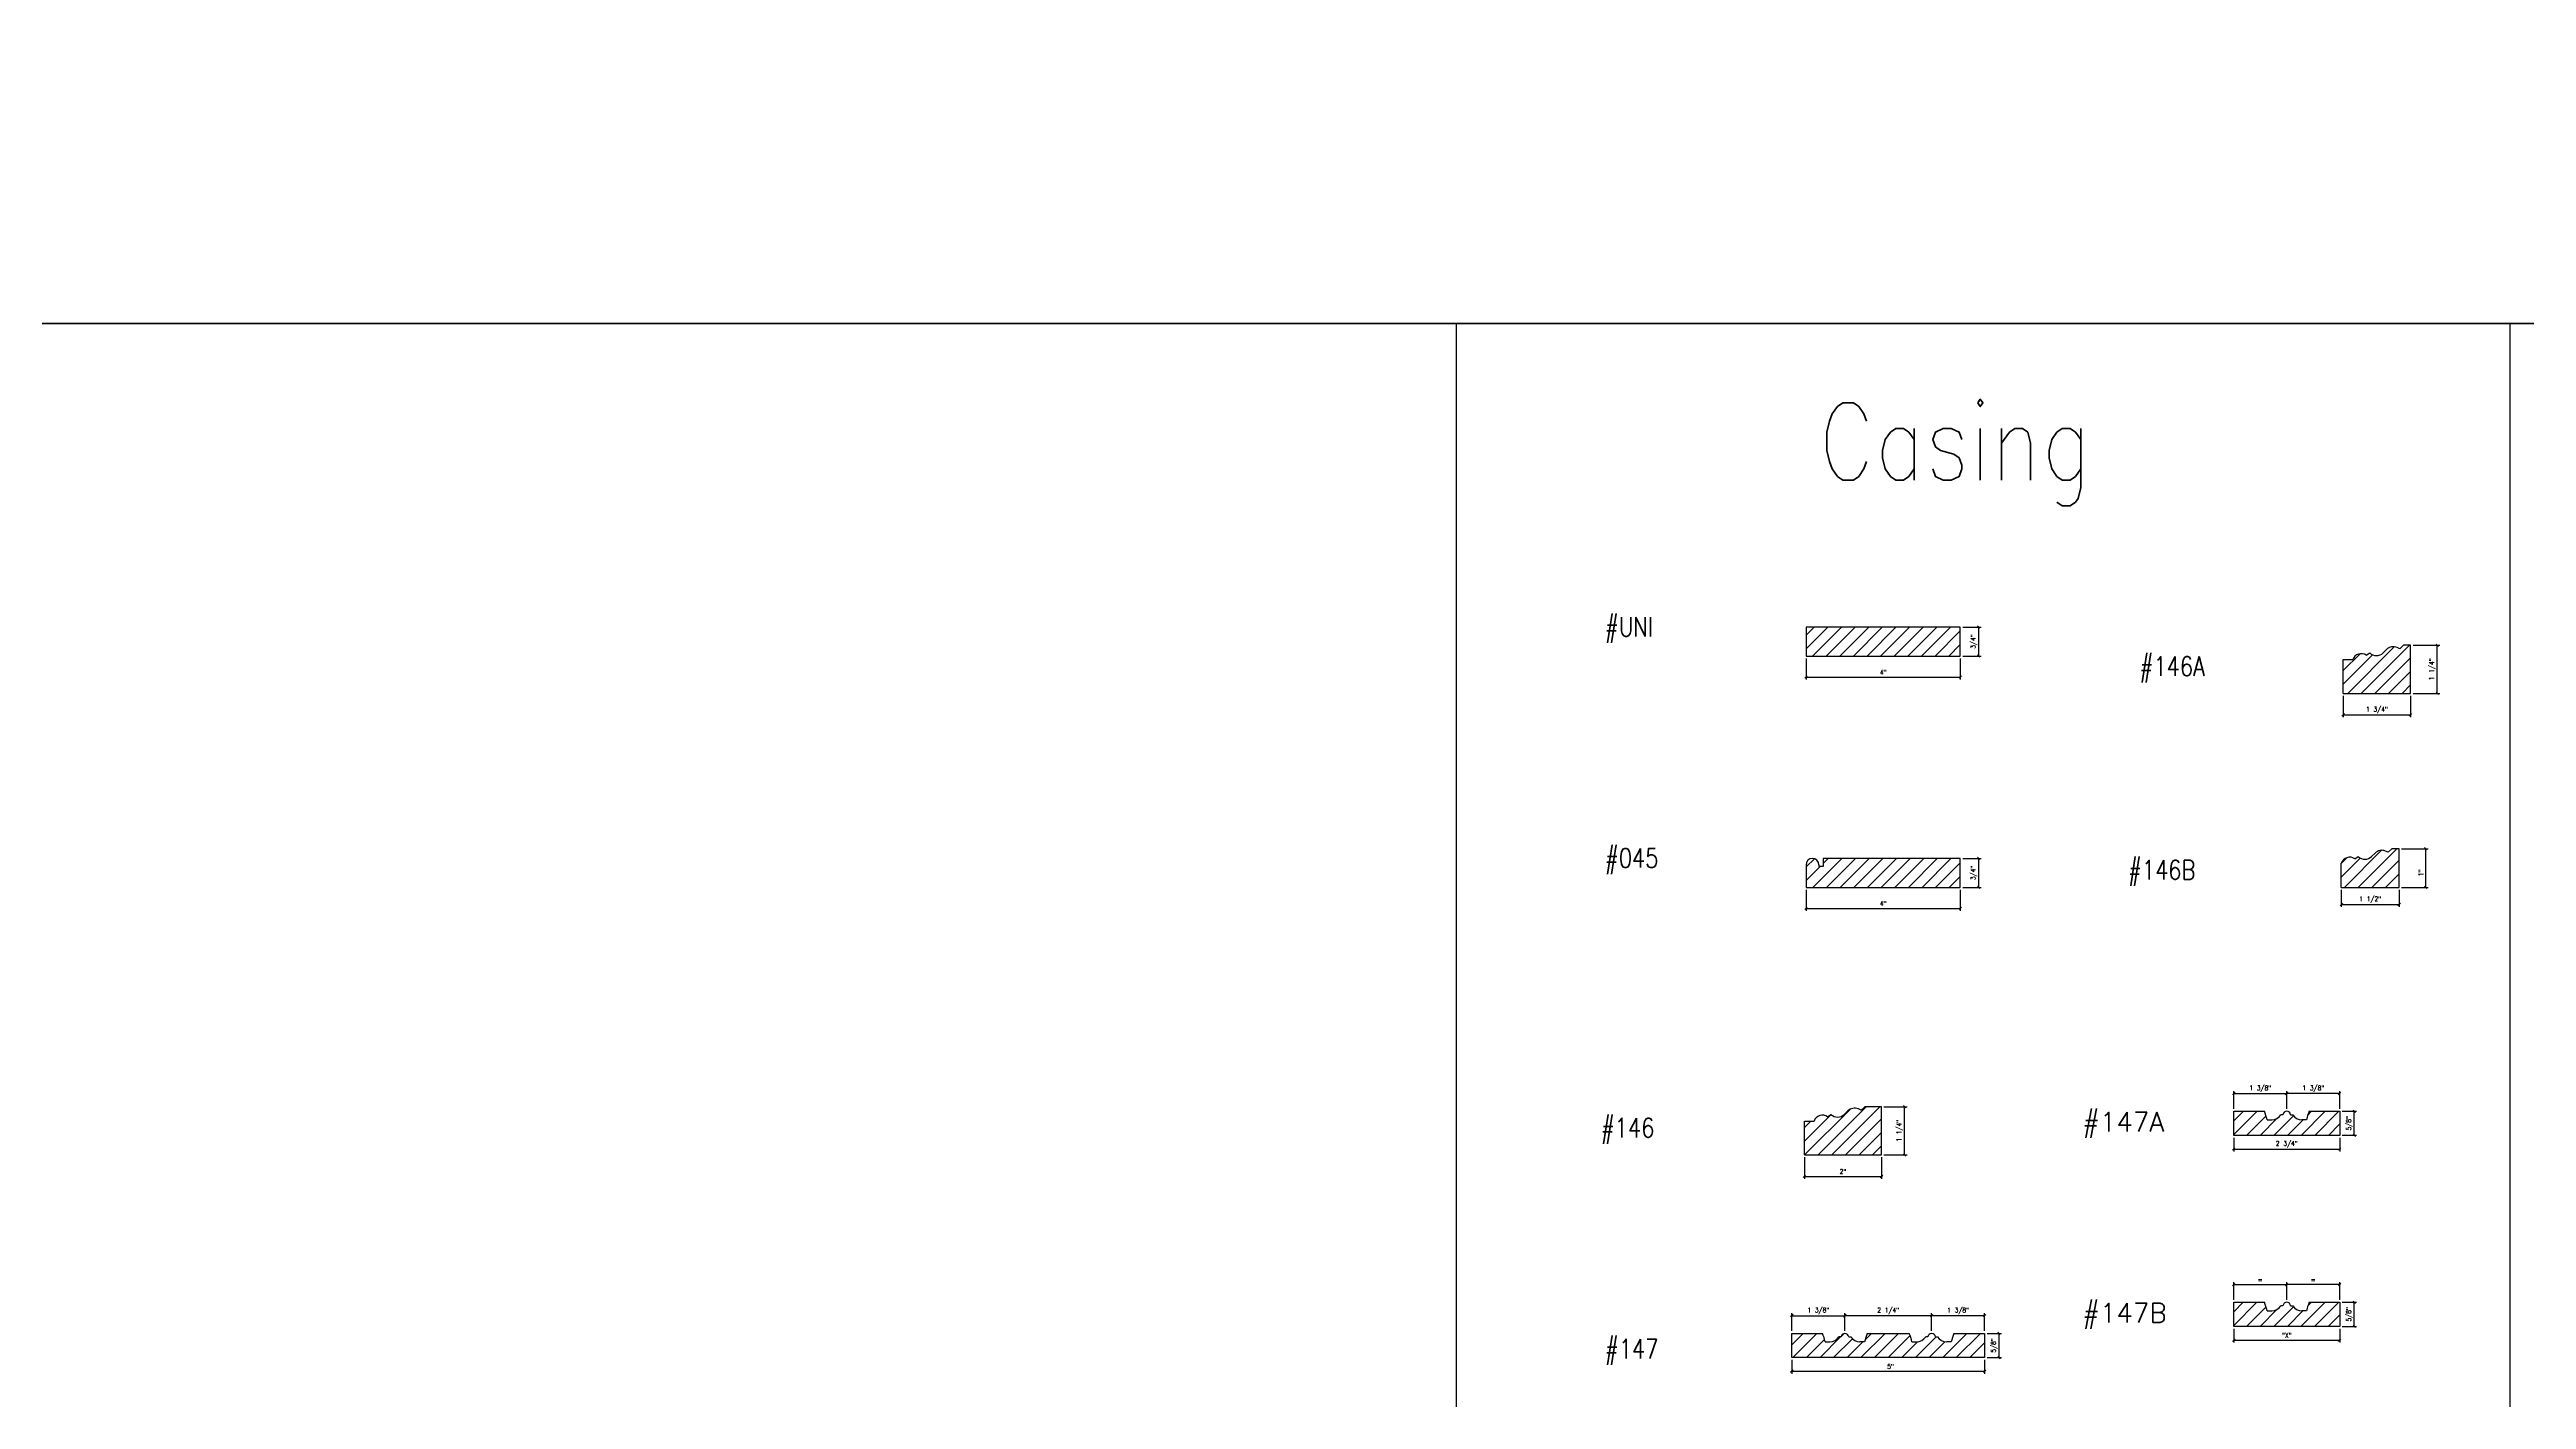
# Model space of a CAD drawing. Header units: inches. Extents: x 1985 to 11287, y 379 to 3234.
# Drawn here: x 8894.2 to 8958.5, y 1394.2 to 1429.2 of the extents above; entities that cross this region are included whole.
import ezdxf

# ---------------------------------------------------------------- set-up
doc = ezdxf.new("R2010")
doc.units = ezdxf.units.IN
doc.header["$MEASUREMENT"] = 0
doc.layers.get('0').update_dxf_attribs({"linetype": 'CONTINUOUS'})
doc.layers.get('Defpoints').update_dxf_attribs({"linetype": 'CONTINUOUS'})
for name, color, linetype in [('COTE1-1 99', 7, 'CONTINUOUS'), ('detail 99', 30, 'CONTINUOUS'), ('hatch 99', 1, 'CONTINUOUS'), ('separation 99', 3, 'CONTINUOUS'), ('wood detail 99', 7, 'CONTINUOUS')]:
    doc.layers.add(name, color=color, linetype=linetype)
doc.styles.get("Standard").update_dxf_attribs({"font": 'txt.shx', "width": 0.8})
doc.dimstyles.new('Muntin', dxfattribs={"dimtxt": 0.125, "dimasz": 0.0625, "dimexe": 0.0625, "dimexo": 0.0625, "dimgap": 0.0625, "dimtad": 1, "dimdec": 5, "dimzin": 0, "dimdsep": 46, "dimlunit": 5, "dimtxsty": 'Standard', "dimblk": 'OBLIQUE', "dimcen": 0.125, "dimclrd": 1, "dimclre": 1, "dimadec": 1, "dimazin": 0, "dimtfac": 0.375, "dimtdec": 5, "dimtmove": 0, "dimatfit": 3, "dimldrblk": 'OBLIQUE', "dimfxl": 1, "dimfrac": 2, "dimtolj": 1, "dimtzin": 0, "dimarcsym": 0})
pattern_1 = [(45, (1746.45071, -1435.8899), (-0.176776695, 0.176776695), [])]

# ---------------------------------------------------------------- blocks, each defined once
blk = doc.blocks.new('_OBLIQUE')
at = {"color": 0, "linetype": 'ByBlock'}
blk.add_line((-0.5, -0.5), (0.5, 0.5), dxfattribs=at)
blk = doc.blocks.new('*D3182')
at = {"layer": 'COTE1-1 99', "color": 1, "lineweight": -2, "transparency": 16777216}
for p, q in [((8939.418, 1395.25), (8939.418, 1394.893)), ((8939.418, 1394.956), (8944.418, 1394.956)), ((8944.418, 1395.25), (8944.418, 1394.893))]:
    blk.add_line(p, q, dxfattribs=at)
at = {"layer": 'Defpoints', "color": 0, "transparency": 16777216}
for p in [(8939.418, 1395.312), (8944.418, 1395.312), (8944.418, 1394.956)]:
    blk.add_point(p, dxfattribs=at)
at = {"layer": 'COTE1-1 99', "color": 1, "lineweight": -2, "transparency": 16777216, "xscale": 0.0625, "yscale": 0.0625, "zscale": 0.0625, "rotation": 180}
blk.add_blockref('_OBLIQUE', (8939.418, 1394.956), dxfattribs=at)
at = {"layer": 'COTE1-1 99', "color": 1, "lineweight": -2, "transparency": 16777216, "xscale": 0.0625, "yscale": 0.0625, "zscale": 0.0625}
blk.add_blockref('_OBLIQUE', (8944.418, 1394.956), dxfattribs=at)
at = {"layer": 'COTE1-1 99', "color": 0, "transparency": 16777216, "insert": (8941.978, 1395.081), "char_height": 0.125, "attachment_point": 5}
blk.add_mtext('\\A1;5"', dxfattribs=at)
blk = doc.blocks.new('*D3183')
at = {"layer": 'COTE1-1 99', "color": 1, "lineweight": -2, "transparency": 16777216}
for p, q in [((8944.48, 1395.937), (8944.855, 1395.937)), ((8944.792, 1395.312), (8944.792, 1395.937)), ((8944.48, 1395.312), (8944.855, 1395.312))]:
    blk.add_line(p, q, dxfattribs=at)
at = {"layer": 'Defpoints', "color": 0, "transparency": 16777216}
for p in [(8944.418, 1395.937), (8944.792, 1395.937), (8944.418, 1395.312)]:
    blk.add_point(p, dxfattribs=at)
at = {"layer": 'COTE1-1 99', "color": 1, "lineweight": -2, "transparency": 16777216, "xscale": 0.0625, "yscale": 0.0625, "zscale": 0.0625}
for p, rotation in [((8944.792, 1395.937), 90), ((8944.792, 1395.312), 270)]:
    blk.add_blockref('_OBLIQUE', p, dxfattribs=dict(at, rotation=rotation))
at = {"layer": 'COTE1-1 99', "color": 0, "transparency": 16777216, "insert": (8944.667, 1395.625), "char_height": 0.125, "attachment_point": 5, "rotation": 90}
blk.add_mtext('\\A1;5/8"', dxfattribs=at)
blk = doc.blocks.new('*D3184')
at = {"layer": 'COTE1-1 99', "color": 1, "lineweight": -2, "transparency": 16777216}
for p, q in [((8939.418, 1396), (8939.418, 1396.459)), ((8939.418, 1396.396), (8940.793, 1396.396)), ((8940.793, 1396), (8940.793, 1396.459))]:
    blk.add_line(p, q, dxfattribs=at)
at = {"layer": 'Defpoints', "color": 0, "transparency": 16777216}
for p in [(8939.418, 1395.937), (8940.793, 1396.396), (8940.793, 1395.937)]:
    blk.add_point(p, dxfattribs=at)
at = {"layer": 'COTE1-1 99', "color": 1, "lineweight": -2, "transparency": 16777216, "xscale": 0.0625, "yscale": 0.0625, "zscale": 0.0625, "rotation": 180}
blk.add_blockref('_OBLIQUE', (8939.418, 1396.396), dxfattribs=at)
at = {"layer": 'COTE1-1 99', "color": 1, "lineweight": -2, "transparency": 16777216, "xscale": 0.0625, "yscale": 0.0625, "zscale": 0.0625}
blk.add_blockref('_OBLIQUE', (8940.793, 1396.396), dxfattribs=at)
at = {"layer": 'COTE1-1 99', "color": 0, "transparency": 16777216, "insert": (8940.105, 1396.521), "char_height": 0.125, "attachment_point": 5}
blk.add_mtext('\\A1;1 3/8"', dxfattribs=at)
blk = doc.blocks.new('*D3185')
at = {"layer": 'COTE1-1 99', "color": 1, "lineweight": -2, "transparency": 16777216}
for p, q in [((8943.043, 1396), (8943.043, 1396.459)), ((8944.418, 1396.396), (8943.043, 1396.396)), ((8944.418, 1396), (8944.418, 1396.459))]:
    blk.add_line(p, q, dxfattribs=at)
at = {"layer": 'Defpoints', "color": 0, "transparency": 16777216}
for p in [(8943.043, 1396.396), (8943.043, 1395.937), (8944.418, 1395.937)]:
    blk.add_point(p, dxfattribs=at)
at = {"layer": 'COTE1-1 99', "color": 1, "lineweight": -2, "transparency": 16777216, "xscale": 0.0625, "yscale": 0.0625, "zscale": 0.0625, "rotation": 180}
blk.add_blockref('_OBLIQUE', (8943.043, 1396.396), dxfattribs=at)
at = {"layer": 'COTE1-1 99', "color": 1, "lineweight": -2, "transparency": 16777216, "xscale": 0.0625, "yscale": 0.0625, "zscale": 0.0625}
blk.add_blockref('_OBLIQUE', (8944.418, 1396.396), dxfattribs=at)
at = {"layer": 'COTE1-1 99', "color": 0, "transparency": 16777216, "insert": (8943.73, 1396.521), "char_height": 0.125, "attachment_point": 5}
blk.add_mtext('\\A1;1 3/8"', dxfattribs=at)
blk = doc.blocks.new('*D3186')
at = {"layer": 'COTE1-1 99', "color": 1, "lineweight": -2, "transparency": 16777216}
for p, q in [((8940.793, 1396), (8940.793, 1396.459)), ((8943.043, 1396.396), (8940.793, 1396.396)), ((8943.043, 1396), (8943.043, 1396.459))]:
    blk.add_line(p, q, dxfattribs=at)
at = {"layer": 'Defpoints', "color": 0, "transparency": 16777216}
for p in [(8940.793, 1396.396), (8940.793, 1395.937), (8943.043, 1395.937)]:
    blk.add_point(p, dxfattribs=at)
at = {"layer": 'COTE1-1 99', "color": 1, "lineweight": -2, "transparency": 16777216, "xscale": 0.0625, "yscale": 0.0625, "zscale": 0.0625, "rotation": 180}
blk.add_blockref('_OBLIQUE', (8940.793, 1396.396), dxfattribs=at)
at = {"layer": 'COTE1-1 99', "color": 1, "lineweight": -2, "transparency": 16777216, "xscale": 0.0625, "yscale": 0.0625, "zscale": 0.0625}
blk.add_blockref('_OBLIQUE', (8943.043, 1396.396), dxfattribs=at)
at = {"layer": 'COTE1-1 99', "color": 0, "transparency": 16777216, "insert": (8941.918, 1396.521), "char_height": 0.125, "attachment_point": 5}
blk.add_mtext('\\A1;2 1/4"', dxfattribs=at)
blk = doc.blocks.new('*D3187')
at = {"layer": 'COTE1-1 99', "color": 1, "lineweight": -2, "transparency": 16777216}
for p, q in [((8939.744, 1400.504), (8939.744, 1399.948)), ((8941.744, 1400.504), (8941.744, 1399.948)), ((8939.744, 1400.01), (8941.744, 1400.01))]:
    blk.add_line(p, q, dxfattribs=at)
at = {"layer": 'Defpoints', "color": 0, "transparency": 16777216}
for p in [(8939.744, 1400.567), (8941.744, 1400.567), (8941.744, 1400.01)]:
    blk.add_point(p, dxfattribs=at)
at = {"layer": 'COTE1-1 99', "color": 1, "lineweight": -2, "transparency": 16777216, "xscale": 0.0625, "yscale": 0.0625, "zscale": 0.0625, "rotation": 180}
blk.add_blockref('_OBLIQUE', (8939.744, 1400.01), dxfattribs=at)
at = {"layer": 'COTE1-1 99', "color": 1, "lineweight": -2, "transparency": 16777216, "xscale": 0.0625, "yscale": 0.0625, "zscale": 0.0625}
blk.add_blockref('_OBLIQUE', (8941.744, 1400.01), dxfattribs=at)
at = {"layer": 'COTE1-1 99', "color": 0, "transparency": 16777216, "insert": (8940.744, 1400.135), "char_height": 0.125, "attachment_point": 5}
blk.add_mtext('\\A1;2"', dxfattribs=at)
blk = doc.blocks.new('*D3188')
at = {"layer": 'COTE1-1 99', "color": 1, "lineweight": -2, "transparency": 16777216}
for p, q in [((8941.807, 1401.817), (8942.405, 1401.817)), ((8942.342, 1400.567), (8942.342, 1401.817)), ((8941.807, 1400.567), (8942.405, 1400.567))]:
    blk.add_line(p, q, dxfattribs=at)
at = {"layer": 'Defpoints', "color": 0, "transparency": 16777216}
for p in [(8941.744, 1401.817), (8942.342, 1401.817), (8941.744, 1400.567)]:
    blk.add_point(p, dxfattribs=at)
at = {"layer": 'COTE1-1 99', "color": 1, "lineweight": -2, "transparency": 16777216, "xscale": 0.0625, "yscale": 0.0625, "zscale": 0.0625}
for p, rotation in [((8942.342, 1401.817), 90), ((8942.342, 1400.567), 270)]:
    blk.add_blockref('_OBLIQUE', p, dxfattribs=dict(at, rotation=rotation))
at = {"layer": 'COTE1-1 99', "color": 0, "transparency": 16777216, "insert": (8942.217, 1401.192), "char_height": 0.125, "attachment_point": 5, "rotation": 90}
blk.add_mtext('\\A1;1 1/4"', dxfattribs=at)
blk = doc.blocks.new('*D3201')
at = {"layer": 'COTE1-1 99', "color": 1, "lineweight": -2, "transparency": 16777216}
for p, q in [((8939.786, 1413.44), (8939.786, 1412.895)), ((8943.786, 1413.44), (8943.786, 1412.895)), ((8939.786, 1412.958), (8943.786, 1412.958))]:
    blk.add_line(p, q, dxfattribs=at)
at = {"layer": 'Defpoints', "color": 0, "transparency": 16777216}
for p in [(8939.786, 1413.503), (8943.786, 1413.503), (8943.786, 1412.958)]:
    blk.add_point(p, dxfattribs=at)
at = {"layer": 'COTE1-1 99', "color": 1, "lineweight": -2, "transparency": 16777216, "xscale": 0.0625, "yscale": 0.0625, "zscale": 0.0625, "rotation": 180}
blk.add_blockref('_OBLIQUE', (8939.786, 1412.958), dxfattribs=at)
at = {"layer": 'COTE1-1 99', "color": 1, "lineweight": -2, "transparency": 16777216, "xscale": 0.0625, "yscale": 0.0625, "zscale": 0.0625}
blk.add_blockref('_OBLIQUE', (8943.786, 1412.958), dxfattribs=at)
at = {"layer": 'COTE1-1 99', "color": 0, "transparency": 16777216, "insert": (8941.786, 1413.083), "char_height": 0.125, "attachment_point": 5}
blk.add_mtext('\\A1;4"', dxfattribs=at)
blk = doc.blocks.new('*D3202')
at = {"layer": 'COTE1-1 99', "color": 1, "lineweight": -2, "transparency": 16777216}
for p, q in [((8943.849, 1414.253), (8944.328, 1414.253)), ((8944.265, 1413.503), (8944.265, 1414.253)), ((8943.849, 1413.503), (8944.328, 1413.503))]:
    blk.add_line(p, q, dxfattribs=at)
at = {"layer": 'Defpoints', "color": 0, "transparency": 16777216}
for p in [(8943.786, 1414.253), (8944.265, 1414.253), (8943.786, 1413.503)]:
    blk.add_point(p, dxfattribs=at)
at = {"layer": 'COTE1-1 99', "color": 1, "lineweight": -2, "transparency": 16777216, "xscale": 0.0625, "yscale": 0.0625, "zscale": 0.0625}
for p, rotation in [((8944.265, 1414.253), 90), ((8944.265, 1413.503), 270)]:
    blk.add_blockref('_OBLIQUE', p, dxfattribs=dict(at, rotation=rotation))
at = {"layer": 'COTE1-1 99', "color": 0, "transparency": 16777216, "insert": (8944.14, 1413.878), "char_height": 0.125, "attachment_point": 5, "rotation": 90}
blk.add_mtext('\\A1;3/4"', dxfattribs=at)
blk = doc.blocks.new('*D3203')
at = {"layer": 'COTE1-1 99', "color": 1, "lineweight": -2, "transparency": 16777216}
for p, q in [((8939.786, 1407.442), (8939.786, 1406.897)), ((8939.786, 1406.96), (8943.786, 1406.96)), ((8943.786, 1407.442), (8943.786, 1406.897))]:
    blk.add_line(p, q, dxfattribs=at)
at = {"layer": 'Defpoints', "color": 0, "transparency": 16777216}
for p in [(8939.786, 1407.504), (8943.786, 1407.504), (8943.786, 1406.96)]:
    blk.add_point(p, dxfattribs=at)
at = {"layer": 'COTE1-1 99', "color": 1, "lineweight": -2, "transparency": 16777216, "xscale": 0.0625, "yscale": 0.0625, "zscale": 0.0625, "rotation": 180}
blk.add_blockref('_OBLIQUE', (8939.786, 1406.96), dxfattribs=at)
at = {"layer": 'COTE1-1 99', "color": 1, "lineweight": -2, "transparency": 16777216, "xscale": 0.0625, "yscale": 0.0625, "zscale": 0.0625}
blk.add_blockref('_OBLIQUE', (8943.786, 1406.96), dxfattribs=at)
at = {"layer": 'COTE1-1 99', "color": 0, "transparency": 16777216, "insert": (8941.786, 1407.085), "char_height": 0.125, "attachment_point": 5}
blk.add_mtext('\\A1;4"', dxfattribs=at)
blk = doc.blocks.new('*D3204')
at = {"layer": 'COTE1-1 99', "color": 1, "lineweight": -2, "transparency": 16777216}
for p, q in [((8943.849, 1408.254), (8944.328, 1408.254)), ((8944.265, 1407.504), (8944.265, 1408.254)), ((8943.849, 1407.504), (8944.328, 1407.504))]:
    blk.add_line(p, q, dxfattribs=at)
at = {"layer": 'Defpoints', "color": 0, "transparency": 16777216}
for p in [(8943.786, 1408.254), (8944.265, 1408.254), (8943.786, 1407.504)]:
    blk.add_point(p, dxfattribs=at)
at = {"layer": 'COTE1-1 99', "color": 1, "lineweight": -2, "transparency": 16777216, "xscale": 0.0625, "yscale": 0.0625, "zscale": 0.0625}
for p, rotation in [((8944.265, 1408.254), 90), ((8944.265, 1407.504), 270)]:
    blk.add_blockref('_OBLIQUE', p, dxfattribs=dict(at, rotation=rotation))
at = {"layer": 'COTE1-1 99', "color": 0, "transparency": 16777216, "insert": (8944.14, 1407.879), "char_height": 0.125, "attachment_point": 5, "rotation": 90}
blk.add_mtext('\\A1;3/4"', dxfattribs=at)
blk = doc.blocks.new('*D3207')
at = {"layer": 'COTE1-1 99', "color": 1, "lineweight": -2, "transparency": 16777216}
for p, q in [((8953.716, 1412.471), (8953.716, 1411.914)), ((8953.716, 1411.977), (8955.466, 1411.977)), ((8955.466, 1412.471), (8955.466, 1411.914))]:
    blk.add_line(p, q, dxfattribs=at)
at = {"layer": 'Defpoints', "color": 0, "transparency": 16777216}
for p in [(8953.716, 1412.533), (8955.466, 1412.533), (8955.466, 1411.977)]:
    blk.add_point(p, dxfattribs=at)
at = {"layer": 'COTE1-1 99', "color": 1, "lineweight": -2, "transparency": 16777216, "xscale": 0.0625, "yscale": 0.0625, "zscale": 0.0625, "rotation": 180}
blk.add_blockref('_OBLIQUE', (8953.716, 1411.977), dxfattribs=at)
at = {"layer": 'COTE1-1 99', "color": 1, "lineweight": -2, "transparency": 16777216, "xscale": 0.0625, "yscale": 0.0625, "zscale": 0.0625}
blk.add_blockref('_OBLIQUE', (8955.466, 1411.977), dxfattribs=at)
at = {"layer": 'COTE1-1 99', "color": 0, "transparency": 16777216, "insert": (8954.591, 1412.102), "char_height": 0.125, "attachment_point": 5}
blk.add_mtext('\\A1;1 3/4"', dxfattribs=at)
blk = doc.blocks.new('*D3208')
at = {"layer": 'COTE1-1 99', "color": 1, "lineweight": -2, "transparency": 16777216}
for p, q in [((8955.529, 1413.783), (8956.22, 1413.783)), ((8956.157, 1412.533), (8956.157, 1413.783)), ((8955.529, 1412.533), (8956.22, 1412.533))]:
    blk.add_line(p, q, dxfattribs=at)
at = {"layer": 'Defpoints', "color": 0, "transparency": 16777216}
for p in [(8955.466, 1413.783), (8956.157, 1413.783), (8955.466, 1412.533)]:
    blk.add_point(p, dxfattribs=at)
at = {"layer": 'COTE1-1 99', "color": 1, "lineweight": -2, "transparency": 16777216, "xscale": 0.0625, "yscale": 0.0625, "zscale": 0.0625}
for p, rotation in [((8956.157, 1413.783), 90), ((8956.157, 1412.533), 270)]:
    blk.add_blockref('_OBLIQUE', p, dxfattribs=dict(at, rotation=rotation))
at = {"layer": 'COTE1-1 99', "color": 0, "transparency": 16777216, "insert": (8956.032, 1413.158), "char_height": 0.125, "attachment_point": 5, "rotation": 90}
blk.add_mtext('\\A1;1 1/4"', dxfattribs=at)
blk = doc.blocks.new('*D3209')
at = {"layer": 'COTE1-1 99', "color": 1, "lineweight": -2, "transparency": 16777216}
for p, q in [((8953.668, 1407.442), (8953.668, 1406.997)), ((8953.668, 1407.059), (8955.168, 1407.059)), ((8955.168, 1407.442), (8955.168, 1406.997))]:
    blk.add_line(p, q, dxfattribs=at)
at = {"layer": 'Defpoints', "color": 0, "transparency": 16777216}
for p in [(8953.668, 1407.504), (8955.168, 1407.504), (8955.168, 1407.059)]:
    blk.add_point(p, dxfattribs=at)
at = {"layer": 'COTE1-1 99', "color": 1, "lineweight": -2, "transparency": 16777216, "xscale": 0.0625, "yscale": 0.0625, "zscale": 0.0625, "rotation": 180}
blk.add_blockref('_OBLIQUE', (8953.668, 1407.059), dxfattribs=at)
at = {"layer": 'COTE1-1 99', "color": 1, "lineweight": -2, "transparency": 16777216, "xscale": 0.0625, "yscale": 0.0625, "zscale": 0.0625}
blk.add_blockref('_OBLIQUE', (8955.168, 1407.059), dxfattribs=at)
at = {"layer": 'COTE1-1 99', "color": 0, "transparency": 16777216, "insert": (8954.418, 1407.184), "char_height": 0.125, "attachment_point": 5}
blk.add_mtext('\\A1;1 1/2"', dxfattribs=at)
blk = doc.blocks.new('*D3210')
at = {"layer": 'COTE1-1 99', "color": 1, "lineweight": -2, "transparency": 16777216}
for p, q in [((8955.231, 1408.504), (8955.921, 1408.504)), ((8955.859, 1407.504), (8955.859, 1408.504)), ((8955.231, 1407.504), (8955.921, 1407.504))]:
    blk.add_line(p, q, dxfattribs=at)
at = {"layer": 'Defpoints', "color": 0, "transparency": 16777216}
for p in [(8955.168, 1408.504), (8955.859, 1408.504), (8955.168, 1407.504)]:
    blk.add_point(p, dxfattribs=at)
at = {"layer": 'COTE1-1 99', "color": 1, "lineweight": -2, "transparency": 16777216, "xscale": 0.0625, "yscale": 0.0625, "zscale": 0.0625}
for p, rotation in [((8955.859, 1408.504), 90), ((8955.859, 1407.504), 270)]:
    blk.add_blockref('_OBLIQUE', p, dxfattribs=dict(at, rotation=rotation))
at = {"layer": 'COTE1-1 99', "color": 0, "transparency": 16777216, "insert": (8955.734, 1407.879), "char_height": 0.125, "attachment_point": 5, "rotation": 90}
blk.add_mtext('\\A1;1"', dxfattribs=at)
blk = doc.blocks.new('*D3178')
at = {"layer": 'COTE1-1 99', "color": 1, "lineweight": -2, "transparency": 16777216}
for p, q in [((8950.879, 1396.057), (8950.879, 1395.7)), ((8953.629, 1396.057), (8953.629, 1395.7)), ((8950.879, 1395.763), (8953.629, 1395.763))]:
    blk.add_line(p, q, dxfattribs=at)
at = {"layer": 'Defpoints', "color": 0, "transparency": 16777216}
for p in [(8950.879, 1396.12), (8953.629, 1396.12), (8953.629, 1395.763)]:
    blk.add_point(p, dxfattribs=at)
at = {"layer": 'COTE1-1 99', "color": 1, "lineweight": -2, "transparency": 16777216, "xscale": 0.0625, "yscale": 0.0625, "zscale": 0.0625, "rotation": 180}
blk.add_blockref('_OBLIQUE', (8950.879, 1395.763), dxfattribs=at)
at = {"layer": 'COTE1-1 99', "color": 1, "lineweight": -2, "transparency": 16777216, "xscale": 0.0625, "yscale": 0.0625, "zscale": 0.0625}
blk.add_blockref('_OBLIQUE', (8953.629, 1395.763), dxfattribs=at)
at = {"layer": 'COTE1-1 99', "color": 0, "transparency": 16777216, "insert": (8952.254, 1395.888), "char_height": 0.125, "attachment_point": 5}
blk.add_mtext('\\A1;"X"', dxfattribs=at)
blk = doc.blocks.new('*D3179')
at = {"layer": 'COTE1-1 99', "color": 1, "lineweight": -2, "transparency": 16777216}
for p, q in [((8953.692, 1396.745), (8954.066, 1396.745)), ((8954.004, 1396.12), (8954.004, 1396.745)), ((8953.692, 1396.12), (8954.066, 1396.12))]:
    blk.add_line(p, q, dxfattribs=at)
at = {"layer": 'Defpoints', "color": 0, "transparency": 16777216}
for p in [(8953.629, 1396.745), (8954.004, 1396.745), (8953.629, 1396.12)]:
    blk.add_point(p, dxfattribs=at)
at = {"layer": 'COTE1-1 99', "color": 1, "lineweight": -2, "transparency": 16777216, "xscale": 0.0625, "yscale": 0.0625, "zscale": 0.0625}
for p, rotation in [((8954.004, 1396.745), 90), ((8954.004, 1396.12), 270)]:
    blk.add_blockref('_OBLIQUE', p, dxfattribs=dict(at, rotation=rotation))
at = {"layer": 'COTE1-1 99', "color": 0, "transparency": 16777216, "insert": (8953.879, 1396.432), "char_height": 0.125, "attachment_point": 5, "rotation": 90}
blk.add_mtext('\\A1;5/8"', dxfattribs=at)
blk = doc.blocks.new('*D3180')
at = {"layer": 'COTE1-1 99', "color": 1, "lineweight": -2, "transparency": 16777216}
for p, q in [((8950.879, 1396.807), (8950.879, 1397.266)), ((8950.879, 1397.203), (8952.254, 1397.203)), ((8952.254, 1396.807), (8952.254, 1397.266))]:
    blk.add_line(p, q, dxfattribs=at)
at = {"layer": 'Defpoints', "color": 0, "transparency": 16777216}
for p in [(8952.254, 1397.203), (8950.879, 1396.745), (8952.254, 1396.745)]:
    blk.add_point(p, dxfattribs=at)
at = {"layer": 'COTE1-1 99', "color": 1, "lineweight": -2, "transparency": 16777216, "xscale": 0.0625, "yscale": 0.0625, "zscale": 0.0625, "rotation": 180}
blk.add_blockref('_OBLIQUE', (8950.879, 1397.203), dxfattribs=at)
at = {"layer": 'COTE1-1 99', "color": 1, "lineweight": -2, "transparency": 16777216, "xscale": 0.0625, "yscale": 0.0625, "zscale": 0.0625}
blk.add_blockref('_OBLIQUE', (8952.254, 1397.203), dxfattribs=at)
at = {"layer": 'COTE1-1 99', "color": 0, "transparency": 16777216, "insert": (8951.567, 1397.328), "char_height": 0.125, "attachment_point": 5}
blk.add_mtext('\\A1;=', dxfattribs=at)
blk = doc.blocks.new('*D3181')
at = {"layer": 'COTE1-1 99', "color": 1, "lineweight": -2, "transparency": 16777216}
for p, q in [((8952.254, 1396.807), (8952.254, 1397.266)), ((8953.629, 1397.203), (8952.254, 1397.203)), ((8953.629, 1396.807), (8953.629, 1397.266))]:
    blk.add_line(p, q, dxfattribs=at)
at = {"layer": 'Defpoints', "color": 0, "transparency": 16777216}
for p in [(8952.254, 1397.203), (8952.254, 1396.745), (8953.629, 1396.745)]:
    blk.add_point(p, dxfattribs=at)
at = {"layer": 'COTE1-1 99', "color": 1, "lineweight": -2, "transparency": 16777216, "xscale": 0.0625, "yscale": 0.0625, "zscale": 0.0625, "rotation": 180}
blk.add_blockref('_OBLIQUE', (8952.254, 1397.203), dxfattribs=at)
at = {"layer": 'COTE1-1 99', "color": 1, "lineweight": -2, "transparency": 16777216, "xscale": 0.0625, "yscale": 0.0625, "zscale": 0.0625}
blk.add_blockref('_OBLIQUE', (8953.629, 1397.203), dxfattribs=at)
at = {"layer": 'COTE1-1 99', "color": 0, "transparency": 16777216, "insert": (8952.942, 1397.328), "char_height": 0.125, "attachment_point": 5}
blk.add_mtext('\\A1;=', dxfattribs=at)
blk = doc.blocks.new('*D3164')
at = {"layer": 'COTE1-1 99', "color": 1, "lineweight": -2, "transparency": 16777216}
for p, q in [((8950.879, 1401.011), (8950.879, 1400.654)), ((8950.879, 1400.717), (8953.629, 1400.717)), ((8953.629, 1401.011), (8953.629, 1400.654))]:
    blk.add_line(p, q, dxfattribs=at)
at = {"layer": 'Defpoints', "color": 0, "transparency": 16777216}
for p in [(8950.879, 1401.074), (8953.629, 1401.074), (8953.629, 1400.717)]:
    blk.add_point(p, dxfattribs=at)
at = {"layer": 'COTE1-1 99', "color": 1, "lineweight": -2, "transparency": 16777216, "xscale": 0.0625, "yscale": 0.0625, "zscale": 0.0625, "rotation": 180}
blk.add_blockref('_OBLIQUE', (8950.879, 1400.717), dxfattribs=at)
at = {"layer": 'COTE1-1 99', "color": 1, "lineweight": -2, "transparency": 16777216, "xscale": 0.0625, "yscale": 0.0625, "zscale": 0.0625}
blk.add_blockref('_OBLIQUE', (8953.629, 1400.717), dxfattribs=at)
at = {"layer": 'COTE1-1 99', "color": 0, "transparency": 16777216, "insert": (8952.254, 1400.842), "char_height": 0.125, "attachment_point": 5}
blk.add_mtext('\\A1;2 3/4"', dxfattribs=at)
blk = doc.blocks.new('*D3165')
at = {"layer": 'COTE1-1 99', "color": 1, "lineweight": -2, "transparency": 16777216}
for p, q in [((8953.692, 1401.699), (8954.066, 1401.699)), ((8954.004, 1401.074), (8954.004, 1401.699)), ((8953.692, 1401.074), (8954.066, 1401.074))]:
    blk.add_line(p, q, dxfattribs=at)
at = {"layer": 'Defpoints', "color": 0, "transparency": 16777216}
for p in [(8953.629, 1401.699), (8954.004, 1401.699), (8953.629, 1401.074)]:
    blk.add_point(p, dxfattribs=at)
at = {"layer": 'COTE1-1 99', "color": 1, "lineweight": -2, "transparency": 16777216, "xscale": 0.0625, "yscale": 0.0625, "zscale": 0.0625}
for p, rotation in [((8954.004, 1401.699), 90), ((8954.004, 1401.074), 270)]:
    blk.add_blockref('_OBLIQUE', p, dxfattribs=dict(at, rotation=rotation))
at = {"layer": 'COTE1-1 99', "color": 0, "transparency": 16777216, "insert": (8953.879, 1401.386), "char_height": 0.125, "attachment_point": 5, "rotation": 90}
blk.add_mtext('\\A1;5/8"', dxfattribs=at)
blk = doc.blocks.new('*D3166')
at = {"layer": 'COTE1-1 99', "color": 1, "lineweight": -2, "transparency": 16777216}
for p, q in [((8950.879, 1401.761), (8950.879, 1402.22)), ((8950.879, 1402.158), (8952.254, 1402.158)), ((8952.254, 1401.761), (8952.254, 1402.22))]:
    blk.add_line(p, q, dxfattribs=at)
at = {"layer": 'Defpoints', "color": 0, "transparency": 16777216}
for p in [(8950.879, 1401.699), (8952.254, 1402.158), (8952.254, 1401.699)]:
    blk.add_point(p, dxfattribs=at)
at = {"layer": 'COTE1-1 99', "color": 1, "lineweight": -2, "transparency": 16777216, "xscale": 0.0625, "yscale": 0.0625, "zscale": 0.0625, "rotation": 180}
blk.add_blockref('_OBLIQUE', (8950.879, 1402.158), dxfattribs=at)
at = {"layer": 'COTE1-1 99', "color": 1, "lineweight": -2, "transparency": 16777216, "xscale": 0.0625, "yscale": 0.0625, "zscale": 0.0625}
blk.add_blockref('_OBLIQUE', (8952.254, 1402.158), dxfattribs=at)
at = {"layer": 'COTE1-1 99', "color": 0, "transparency": 16777216, "insert": (8951.567, 1402.283), "char_height": 0.125, "attachment_point": 5}
blk.add_mtext('\\A1;1 3/8"', dxfattribs=at)
blk = doc.blocks.new('*D3167')
at = {"layer": 'COTE1-1 99', "color": 1, "lineweight": -2, "transparency": 16777216}
for p, q in [((8952.254, 1401.761), (8952.254, 1402.22)), ((8953.629, 1402.158), (8952.254, 1402.158)), ((8953.629, 1401.761), (8953.629, 1402.22))]:
    blk.add_line(p, q, dxfattribs=at)
at = {"layer": 'Defpoints', "color": 0, "transparency": 16777216}
for p in [(8952.254, 1402.158), (8952.254, 1401.699), (8953.629, 1401.699)]:
    blk.add_point(p, dxfattribs=at)
at = {"layer": 'COTE1-1 99', "color": 1, "lineweight": -2, "transparency": 16777216, "xscale": 0.0625, "yscale": 0.0625, "zscale": 0.0625, "rotation": 180}
blk.add_blockref('_OBLIQUE', (8952.254, 1402.158), dxfattribs=at)
at = {"layer": 'COTE1-1 99', "color": 1, "lineweight": -2, "transparency": 16777216, "xscale": 0.0625, "yscale": 0.0625, "zscale": 0.0625}
blk.add_blockref('_OBLIQUE', (8953.629, 1402.158), dxfattribs=at)
at = {"layer": 'COTE1-1 99', "color": 0, "transparency": 16777216, "insert": (8952.942, 1402.283), "char_height": 0.125, "attachment_point": 5}
blk.add_mtext('\\A1;1 3/8"', dxfattribs=at)

msp = doc.modelspace()

# ---------------------------------------------------------------- hatches: boundary and pattern name
at = {"layer": 'hatch 99'}
h = msp.add_hatch(dxfattribs=at)
h.set_pattern_fill('ANSI31', color=256, scale=2, style=0)
h.set_pattern_definition(pattern_1)
h.paths.add_polyline_path([(8943.786298, 1413.502538), (8943.786298, 1414.252538), (8939.786298, 1414.252538), (8939.786298, 1413.502538)])
h = msp.add_hatch(dxfattribs=at)
h.set_pattern_fill('ANSI31', color=256, scale=2, style=0)
h.set_pattern_definition(pattern_1)
h.paths.add_polyline_path([(8955.466362, 1413.783336), (8955.278862, 1413.783336), (8955.184362, 1413.693336), (8955.114819, 1413.723132, 0.303776634), (8954.841455, 1413.671963), (8954.753667, 1413.586003, -0.408064694), (8954.403862, 1413.583336), (8954.316362, 1413.523507, 0.496125995), (8953.966362, 1413.408336), (8953.716362, 1413.408336), (8953.716362, 1412.533336), (8955.466362, 1412.533336)])
h = msp.add_hatch(dxfattribs=at)
h.set_pattern_fill('ANSI31', color=256, scale=2, style=0)
h.set_pattern_definition(pattern_1)
h.paths.add_polyline_path([(8943.786298, 1408.254336), (8940.230298, 1408.254336), (8940.230298, 1408.044336), (8940.118798, 1408.044336), (8940.118798, 1408.088086, 1), (8939.786298, 1408.088086), (8939.786298, 1407.504336), (8943.786298, 1407.504336)])
h = msp.add_hatch(dxfattribs=at)
h.set_pattern_fill('ANSI31', color=256, scale=2, style=0)
h.set_pattern_definition(pattern_1)
h.paths.add_polyline_path([(8955.168184, 1408.504336), (8954.980684, 1408.504336), (8954.886184, 1408.414336), (8954.816642, 1408.444132, 0.303776634), (8954.543277, 1408.392963), (8954.455489, 1408.307002, -0.408064694), (8954.105684, 1408.304336), (8954.018184, 1408.244506, 0.496125995), (8953.668184, 1408.129336), (8953.668184, 1407.504336), (8955.168184, 1407.504336)])
h = msp.add_hatch(dxfattribs=at)
h.set_pattern_fill('ANSI31', color=256, scale=2, style=0)
h.set_pattern_definition(pattern_1)
h.paths.add_polyline_path([(8941.744482, 1401.816948), (8941.306982, 1401.816948), (8941.212482, 1401.726948), (8941.142939, 1401.756744, 0.303776634), (8940.869574, 1401.705575), (8940.781786, 1401.619614, -0.408064694), (8940.431982, 1401.616948), (8940.344482, 1401.557118, 0.496125995), (8939.994482, 1401.441948), (8939.744482, 1401.441948), (8939.744482, 1400.566948), (8941.744482, 1400.566948)])
h = msp.add_hatch(dxfattribs=at)
h.set_pattern_fill('ANSI31', color=256, scale=2, style=0)
h.set_pattern_definition(pattern_1)
h.paths.add_polyline_path([(8950.879272, 1401.698666), (8950.879272, 1401.073666), (8953.629272, 1401.073666), (8953.629272, 1401.698666), (8952.834236, 1401.698666, 0.038533308), (8952.764272, 1401.478666), (8952.644706, 1401.478666, -0.256140243), (8952.407588, 1401.608666), (8952.353771, 1401.608666, 0.904534034), (8952.154773, 1401.608666), (8952.100956, 1401.608666, -0.256140243), (8951.863838, 1401.478666), (8951.744272, 1401.478666, 0.038533308), (8951.674308, 1401.698666)])
h = msp.add_hatch(dxfattribs=at)
h.set_pattern_fill('ANSI31', color=256, scale=2, style=0)
h.set_pattern_definition(pattern_1)
h.paths.add_polyline_path([(8953.629272, 1396.119523), (8953.629272, 1396.744523), (8952.834236, 1396.744523, 0.038533308), (8952.764272, 1396.524523), (8952.644706, 1396.524523, -0.256140243), (8952.407588, 1396.654523), (8952.353771, 1396.654523, 0.904534034), (8952.154773, 1396.654523), (8952.100956, 1396.654523, -0.256140243), (8951.863838, 1396.524523), (8951.744272, 1396.524523, 0.038533308), (8951.674308, 1396.744523), (8950.879272, 1396.744523), (8950.879272, 1396.119523)])
h = msp.add_hatch(dxfattribs=at)
h.set_pattern_fill('ANSI31', color=256, scale=2, style=0)
h.set_pattern_definition(pattern_1)
h.paths.add_polyline_path([(8941.372809, 1395.937442, 0.038533308), (8941.302845, 1395.717442), (8941.183279, 1395.717442, -0.256140243), (8940.946161, 1395.847442), (8940.892344, 1395.847442, 0.904534034), (8940.693346, 1395.847442), (8940.639529, 1395.847442, -0.256140243), (8940.402411, 1395.717442), (8940.282845, 1395.717442, 0.038533308), (8940.212881, 1395.937442), (8939.417845, 1395.937442), (8939.417845, 1395.312442), (8944.417845, 1395.312442), (8944.417845, 1395.937442), (8943.622809, 1395.937442, 0.038533308), (8943.552845, 1395.717442), (8943.433279, 1395.717442, -0.256140243), (8943.196161, 1395.847442), (8943.142344, 1395.847442, 0.904534034), (8942.943346, 1395.847442), (8942.889529, 1395.847442, -0.256140243), (8942.652411, 1395.717442), (8942.532845, 1395.717442, 0.038533308), (8942.462881, 1395.937442)])

# ---------------------------------------------------------------- linework, layer by layer
at = {"layer": 'separation 99'}
for points in [[(8870.077342, 1602.358547), (9066.39145, 1602.358547), (9066.39145, 1422.121354), (8870.077342, 1422.121354)], [(8870.077342, 1422.121354), (9066.39145, 1422.121354), (9066.39145, 1356.36647), (8870.077342, 1356.36647)], [(8930.724119, 1422.121354), (8958.041513, 1422.121354), (8958.041513, 1374.915947), (8930.724119, 1374.915947)]]:
    msp.add_lwpolyline(points, close=True, dxfattribs=at)
at = {"layer": 'wood detail 99'}
for p, q in [((8939.786298, 1414.252538), (8939.786298, 1413.502538)), ((8943.786298, 1414.252538), (8939.786298, 1414.252538)), ((8943.786298, 1413.502538), (8943.786298, 1414.252538)), ((8939.786298, 1413.502538), (8943.786298, 1413.502538)), ((8953.716362, 1412.533336), (8953.716362, 1413.408336)), ((8953.716362, 1413.408336), (8953.966362, 1413.408336)), ((8954.316362, 1413.523507), (8954.403862, 1413.583336)), ((8954.750944, 1413.583336), (8954.841455, 1413.671963)), ((8955.184362, 1413.693336), (8955.114819, 1413.723132)), ((8955.184362, 1413.693336), (8955.278862, 1413.783336)), ((8955.466362, 1413.783336), (8955.278862, 1413.783336)), ((8955.466362, 1412.533336), (8955.466362, 1413.783336)), ((8953.716362, 1412.533336), (8955.466362, 1412.533336)), ((8940.230298, 1408.254336), (8940.230298, 1408.044336)), ((8943.786298, 1408.254336), (8940.230298, 1408.254336)), ((8943.786298, 1407.504336), (8943.786298, 1408.254336)), ((8953.668184, 1407.504336), (8953.668184, 1408.129336)), ((8954.018184, 1408.244506), (8954.105684, 1408.304336)), ((8954.452766, 1408.304336), (8954.543277, 1408.392963)), ((8954.886184, 1408.414336), (8954.816642, 1408.444132)), ((8954.886184, 1408.414336), (8954.980684, 1408.504336)), ((8955.168184, 1408.504336), (8954.980684, 1408.504336)), ((8955.168184, 1407.504336), (8955.168184, 1408.504336)), ((8939.786298, 1408.088086), (8939.786298, 1407.504336)), ((8939.786298, 1407.504336), (8943.786298, 1407.504336)), ((8940.118798, 1408.088086), (8940.118798, 1408.044336)), ((8940.230298, 1408.044336), (8940.118798, 1408.044336)), ((8953.668184, 1407.504336), (8955.168184, 1407.504336)), ((8940.779063, 1401.616948), (8940.869574, 1401.705575)), ((8941.212482, 1401.726948), (8941.142939, 1401.756744)), ((8941.212482, 1401.726948), (8941.306982, 1401.816948)), ((8941.744482, 1401.816948), (8941.306982, 1401.816948)), ((8941.744482, 1400.566948), (8941.744482, 1401.816948)), ((8950.879272, 1401.073666), (8950.879272, 1401.698666)), ((8950.879272, 1401.698666), (8951.674308, 1401.698666)), ((8952.834236, 1401.698666), (8953.629272, 1401.698666)), ((8953.629272, 1401.698666), (8953.629272, 1401.073666)), ((8939.744482, 1400.566948), (8939.744482, 1401.441948)), ((8939.744482, 1401.441948), (8939.994482, 1401.441948)), ((8940.344482, 1401.557118), (8940.431982, 1401.616948)), ((8953.629272, 1401.073666), (8950.879272, 1401.073666)), ((8951.744272, 1401.478666), (8951.863838, 1401.478666)), ((8952.154773, 1401.608666), (8952.100956, 1401.608666)), ((8952.353771, 1401.608666), (8952.407588, 1401.608666)), ((8952.764272, 1401.478666), (8952.644706, 1401.478666)), ((8939.744482, 1400.566948), (8941.744482, 1400.566948)), ((8950.879272, 1396.119523), (8950.879272, 1396.744523)), ((8950.879272, 1396.744523), (8951.674308, 1396.744523)), ((8952.154773, 1396.654523), (8952.100956, 1396.654523)), ((8952.353771, 1396.654523), (8952.407588, 1396.654523)), ((8952.834236, 1396.744523), (8953.629272, 1396.744523)), ((8953.629272, 1396.744523), (8953.629272, 1396.119523)), ((8939.417845, 1395.312442), (8939.417845, 1395.937442)), ((8939.417845, 1395.937442), (8940.212881, 1395.937442)), ((8941.372809, 1395.937442), (8942.462881, 1395.937442)), ((8943.622809, 1395.937442), (8944.417845, 1395.937442)), ((8944.417845, 1395.937442), (8944.417845, 1395.312442)), ((8953.629272, 1396.119523), (8950.879272, 1396.119523)), ((8951.744272, 1396.524523), (8951.863838, 1396.524523)), ((8952.764272, 1396.524523), (8952.644706, 1396.524523)), ((8944.417845, 1395.312442), (8939.417845, 1395.312442)), ((8940.282845, 1395.717442), (8940.402411, 1395.717442)), ((8940.693346, 1395.847442), (8940.639529, 1395.847442)), ((8940.892344, 1395.847442), (8940.946161, 1395.847442)), ((8941.302845, 1395.717442), (8941.183279, 1395.717442)), ((8942.532845, 1395.717442), (8942.652411, 1395.717442)), ((8942.943346, 1395.847442), (8942.889529, 1395.847442)), ((8943.142344, 1395.847442), (8943.196161, 1395.847442)), ((8943.552845, 1395.717442), (8943.433279, 1395.717442))]:
    msp.add_line(p, q, dxfattribs=at)
for centre, radius, start, end in [((8954.185112, 1413.332966), 0.23137, 55.43977131, 160.98859076), ((8954.577403, 1413.763291), 0.25, 226.03941848, 314.83396711), ((8955.016362, 1413.493336), 0.25, 66.80705096, 134.39727432), ((8939.952548, 1408.088086), 0.16625, 0, 180), ((8953.886934, 1408.053966), 0.23137, 55.43977131, 160.98859076), ((8954.279225, 1408.484291), 0.25, 226.03941848, 314.83396711), ((8954.718184, 1408.214336), 0.25, 66.80705096, 134.39727432), ((8941.044482, 1401.526948), 0.25, 66.80705096, 134.39727432), ((8950.284073, 1401.13542), 1.5, 13.22824339, 22.05506008), ((8952.254272, 1401.598666), 0.1, 5.73917048, 174.26082952), ((8954.224471, 1401.13542), 1.5, 157.94493992, 166.77175661), ((8940.213232, 1401.366578), 0.23137, 55.43977131, 160.98859076), ((8940.605523, 1401.796902), 0.25, 226.03941848, 314.83396711), ((8951.863838, 1401.759916), 0.28125, 270, 327.4675097), ((8952.644706, 1401.759916), 0.28125, 212.5324903, 270), ((8950.284073, 1396.181276), 1.5, 13.22824339, 22.05506008), ((8951.863838, 1396.805773), 0.28125, 270, 327.4675097), ((8952.254272, 1396.644523), 0.1, 5.73917048, 174.26082952), ((8952.644706, 1396.805773), 0.28125, 212.5324903, 270), ((8954.224471, 1396.181276), 1.5, 157.94493992, 166.77175661), ((8938.822646, 1395.374196), 1.5, 13.22824339, 22.05506008), ((8940.792845, 1395.837442), 0.1, 5.73917048, 174.26082952), ((8942.763044, 1395.374196), 1.5, 157.94493992, 166.77175661), ((8941.072646, 1395.374196), 1.5, 13.22824339, 22.05506008), ((8943.042845, 1395.837442), 0.1, 5.73917048, 174.26082952), ((8945.013044, 1395.374196), 1.5, 157.94493992, 166.77175661), ((8940.402411, 1395.998692), 0.28125, 270, 327.4675097), ((8941.183279, 1395.998692), 0.28125, 212.5324903, 270), ((8942.652411, 1395.998692), 0.28125, 270, 327.4675097), ((8943.433279, 1395.998692), 0.28125, 212.5324903, 270)]:
    msp.add_arc(centre, radius, start, end, dxfattribs=at)

# ---------------------------------------------------------------- texts
at = {"layer": 'detail 99'}
for s, p in [('#147A', (8946.955501, 1401.173666)), ('#147B', (8946.955501, 1396.219523))]:
    msp.add_text(s, height=0.5, dxfattribs=at).set_placement(p)
at = {"layer": 'detail 99', "width": 2.69666263, "attachment_point": 1}
for s, insert, char_height in [('Casing', (8940.123312, 1420.067023), 2), ('#UNI', (8934.569324, 1414.513035), 0.5), ('#146A', (8948.435014, 1413.486283), 0.5), ('#045', (8934.569324, 1408.514833), 0.5), ('#146B', (8948.136836, 1408.207283), 0.5), ('#146', (8934.463133, 1401.519895), 0.5), ('#147', (8934.569324, 1395.790783), 0.5)]:
    msp.add_mtext(s, dxfattribs=dict(at, insert=insert, char_height=char_height))

# ---------------------------------------------------------------- dimensions: what is measured, and where the dimension line sits
at = {"layer": 'COTE1-1 99'}
for base, p1, p2, picture, middle in [((8944.265114, 1414.252538), (8943.786298, 1413.502538), (8943.786298, 1414.252538), '*D3202', (8944.140114, 1413.877538)), ((8944.265114, 1408.254336), (8943.786298, 1407.504336), (8943.786298, 1408.254336), '*D3204', (8944.140114, 1407.879336)), ((8942.342349, 1401.816948), (8941.744482, 1400.566948), (8941.744482, 1401.816948), '*D3188', (8942.217349, 1401.191948)), ((8954.00387, 1401.698666), (8953.629272, 1401.073666), (8953.629272, 1401.698666), '*D3165', (8953.87887, 1401.386166)), ((8954.00387, 1396.744523), (8953.629272, 1396.119523), (8953.629272, 1396.744523), '*D3179', (8953.87887, 1396.432023)), ((8944.792443, 1395.937442), (8944.417845, 1395.312442), (8944.417845, 1395.937442), '*D3183', (8944.667443, 1395.624942))]:
    dim = msp.add_linear_dim(base=base, p1=p1, p2=p2, angle=90, dimstyle='Muntin', override={"dimpost": '"'}, dxfattribs=at)
    dim.commit()
    dim.dimension.update_dxf_attribs({"geometry": picture, "text_midpoint": middle})
for base, p1, p2, picture, middle in [((8943.786298, 1412.957799), (8939.786298, 1413.502538), (8943.786298, 1413.502538), '*D3201', (8941.786298, 1413.082799)), ((8955.466362, 1411.976662), (8953.716362, 1412.533336), (8955.466362, 1412.533336), '*D3207', (8954.591362, 1412.101662)), ((8943.786298, 1406.959597), (8939.786298, 1407.504336), (8943.786298, 1407.504336), '*D3203', (8941.786298, 1407.084597)), ((8952.254272, 1402.157526), (8950.879272, 1401.698666), (8952.254272, 1401.698666), '*D3166', (8951.566772, 1402.282526)), ((8952.254272, 1402.157526), (8953.629272, 1401.698666), (8952.254272, 1401.698666), '*D3167', (8952.941772, 1402.282526)), ((8941.744482, 1400.010274), (8939.744482, 1400.566948), (8941.744482, 1400.566948), '*D3187', (8940.744482, 1400.135274)), ((8940.792845, 1396.396302), (8939.417845, 1395.937442), (8940.792845, 1395.937442), '*D3184', (8940.105345, 1396.521302)), ((8940.792845, 1396.396302), (8943.042845, 1395.937442), (8940.792845, 1395.937442), '*D3186', (8941.917845, 1396.521302)), ((8943.042845, 1396.396302), (8944.417845, 1395.937442), (8943.042845, 1395.937442), '*D3185', (8943.730345, 1396.521302))]:
    dim = msp.add_linear_dim(base=base, p1=p1, p2=p2, dimstyle='Muntin', override={"dimpost": '"'}, dxfattribs=at)
    dim.commit()
    dim.dimension.update_dxf_attribs({"geometry": picture, "text_midpoint": middle})
for base, p1, p2, picture, middle in [((8956.157101, 1413.783336), (8955.466362, 1412.533336), (8955.466362, 1413.783336), '*D3208', (8956.157101, 1413.158336)), ((8955.858923, 1408.504336), (8955.168184, 1407.504336), (8955.168184, 1408.504336), '*D3210', (8955.858923, 1407.879336))]:
    dim = msp.add_linear_dim(base=base, p1=p1, p2=p2, angle=90, dimstyle='Muntin', override={"dimpost": '"'}, dxfattribs=at)
    dim.commit()
    dim.dimension.update_dxf_attribs({"geometry": picture, "text_midpoint": middle, "dimtype": 160})
for base, p1, p2, picture, middle in [((8955.168184, 1407.059365), (8953.668184, 1407.504336), (8955.168184, 1407.504336), '*D3209', (8954.418184, 1407.059365)), ((8953.629272, 1400.716944), (8950.879272, 1401.073666), (8953.629272, 1401.073666), '*D3164', (8952.254272, 1400.716944)), ((8944.417845, 1394.955719), (8939.417845, 1395.312442), (8944.417845, 1395.312442), '*D3182', (8941.977845, 1394.955719))]:
    dim = msp.add_linear_dim(base=base, p1=p1, p2=p2, dimstyle='Muntin', override={"dimpost": '"'}, dxfattribs=at)
    dim.commit()
    dim.dimension.update_dxf_attribs({"geometry": picture, "text_midpoint": middle, "dimtype": 160})
for p1, picture, middle in [((8950.879272, 1396.744523), '*D3180', (8951.566772, 1397.328382)), ((8953.629272, 1396.744523), '*D3181', (8952.941772, 1397.328382))]:
    dim = msp.add_linear_dim(base=(8952.254272, 1397.203382), p1=p1, p2=(8952.254272, 1396.744523), text='=', dimstyle='Muntin', override={"dimpost": '"'}, dxfattribs=at)
    dim.commit()
    dim.dimension.update_dxf_attribs({"geometry": picture, "text_midpoint": middle})
dim = msp.add_linear_dim(base=(8953.629272, 1395.7628), p1=(8950.879272, 1396.119523), p2=(8953.629272, 1396.119523), text='"X"', dimstyle='Muntin', override={"dimpost": '"'}, dxfattribs=at)
dim.commit()
dim.dimension.update_dxf_attribs({"geometry": '*D3178', "text_midpoint": (8952.254272, 1395.7628), "dimtype": 160})

doc.saveas('drawing.dxf')
